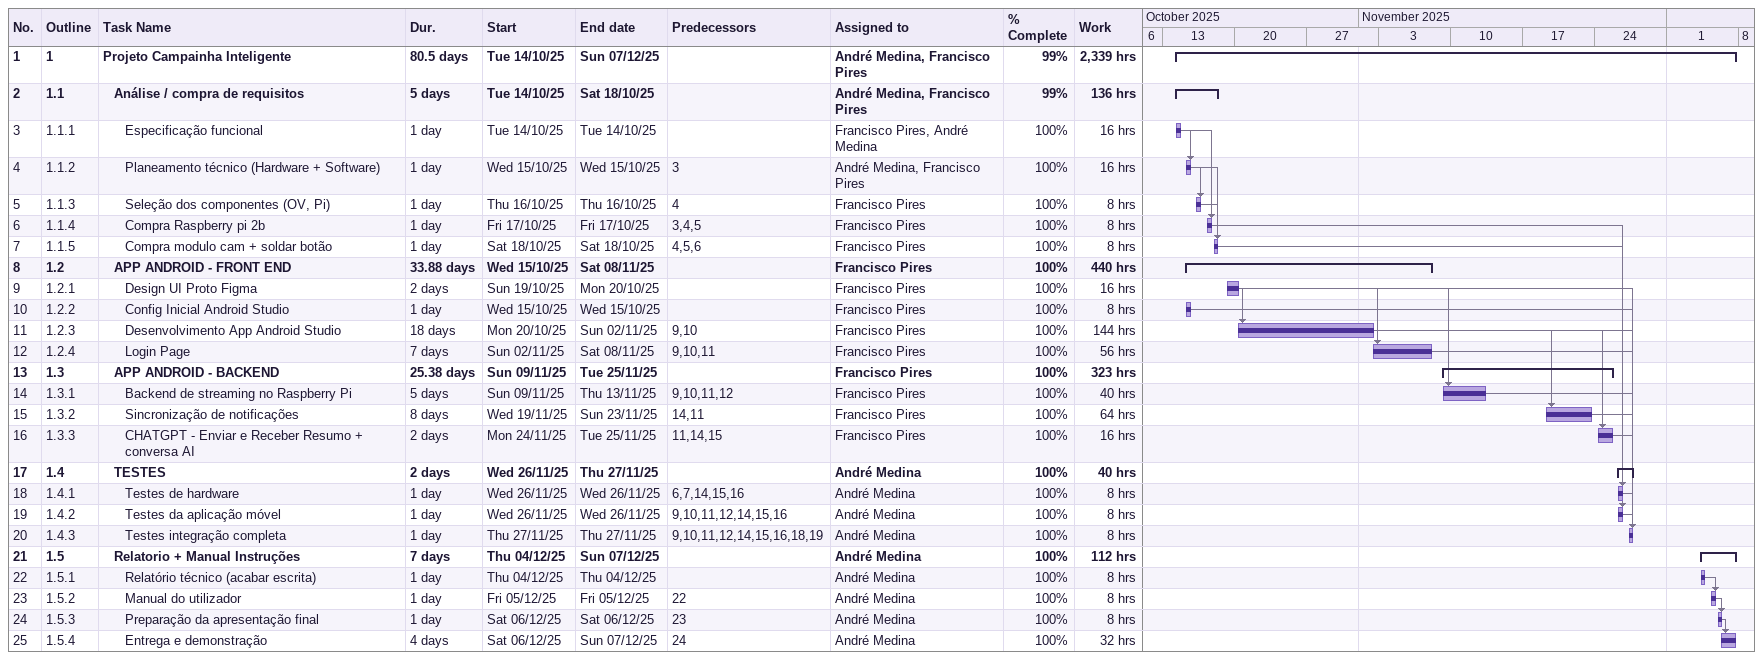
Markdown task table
| ID | WBS | Task | Duration | Start | Finish | Predecessors | Resources | % complete | Work (h) |
|---|---|---|---|---|---|---|---|---|---|
| 1 | 1 | **Projeto Campainha Inteligente** | 80.5d | 2025-10-14 | 2025-12-07 |  | André Medina, Francisco Pires | 99 | 2339 |
| 2 | 1.1 | **Análise / compra de requisitos** | 5d | 2025-10-14 | 2025-10-18 |  | André Medina, Francisco Pires | 99 | 136 |
| 3 | 1.1.1 | Especificação funcional | 1d | 2025-10-14 | 2025-10-14 |  | Francisco Pires, André Medina | 100 | 16 |
| 4 | 1.1.2 | Planeamento técnico (Hardware + Software) | 1d | 2025-10-15 | 2025-10-15 | 3 | André Medina, Francisco Pires | 100 | 16 |
| 5 | 1.1.3 | Seleção dos componentes (OV, Pi) | 1d | 2025-10-16 | 2025-10-16 | 4 | Francisco Pires | 100 | 8 |
| 6 | 1.1.4 | Compra Raspberry pi 2b | 1d | 2025-10-17 | 2025-10-17 | 3, 4, 5 | Francisco Pires | 100 | 8 |
| 7 | 1.1.5 | Compra modulo cam + soldar botão | 1d | 2025-10-18 | 2025-10-18 | 4, 5, 6 | Francisco Pires | 100 | 8 |
| 8 | 1.2 | **APP ANDROID - FRONT END** | 33.88d | 2025-10-15 | 2025-11-08 |  | Francisco Pires | 100 | 440 |
| 9 | 1.2.1 | Design UI Proto Figma | 2d | 2025-10-19 | 2025-10-20 |  | Francisco Pires | 100 | 16 |
| 10 | 1.2.2 | Config Inicial Android Studio | 1d | 2025-10-15 | 2025-10-15 |  | Francisco Pires | 100 | 8 |
| 11 | 1.2.3 | Desenvolvimento App Android Studio | 18d | 2025-10-20 | 2025-11-02 | 9, 10 | Francisco Pires | 100 | 144 |
| 12 | 1.2.4 | Login Page | 7d | 2025-11-02 | 2025-11-08 | 9, 10, 11 | Francisco Pires | 100 | 56 |
| 13 | 1.3 | **APP ANDROID - BACKEND** | 25.38d | 2025-11-09 | 2025-11-25 |  | Francisco Pires | 100 | 323 |
| 14 | 1.3.1 | Backend de streaming no Raspberry Pi | 5d | 2025-11-09 | 2025-11-13 | 9, 10, 11, 12 | Francisco Pires | 100 | 40 |
| 15 | 1.3.2 | Sincronização de notificações | 8d | 2025-11-19 | 2025-11-23 | 14, 11 | Francisco Pires | 100 | 64 |
| 16 | 1.3.3 | CHATGPT - Enviar e Receber Resumo + conversa AI | 2d | 2025-11-24 | 2025-11-25 | 11, 14, 15 | Francisco Pires | 100 | 16 |
| 17 | 1.4 | **TESTES** | 2d | 2025-11-26 | 2025-11-27 |  | André Medina | 100 | 40 |
| 18 | 1.4.1 | Testes de hardware | 1d | 2025-11-26 | 2025-11-26 | 6, 7, 14, 15, 16 | André Medina | 100 | 8 |
| 19 | 1.4.2 | Testes da aplicação móvel | 1d | 2025-11-26 | 2025-11-26 | 9, 10, 11, 12, 14, 15, 16 | André Medina | 100 | 8 |
| 20 | 1.4.3 | Testes integração completa | 1d | 2025-11-27 | 2025-11-27 | 9, 10, 11, 12, 14, 15, 16, 18, 19 | André Medina | 100 | 8 |
| 21 | 1.5 | **Relatorio + Manual Instruções** | 7d | 2025-12-04 | 2025-12-07 |  | André Medina | 100 | 112 |
| 22 | 1.5.1 | Relatório técnico (acabar escrita) | 1d | 2025-12-04 | 2025-12-04 |  | André Medina | 100 | 8 |
| 23 | 1.5.2 | Manual do utilizador | 1d | 2025-12-05 | 2025-12-05 | 22 | André Medina | 100 | 8 |
| 24 | 1.5.3 | Preparação da apresentação final | 1d | 2025-12-06 | 2025-12-06 | 23 | André Medina | 100 | 8 |
| 25 | 1.5.4 | Entrega e demonstração | 4d | 2025-12-06 | 2025-12-07 | 24 | André Medina | 100 | 32 |
